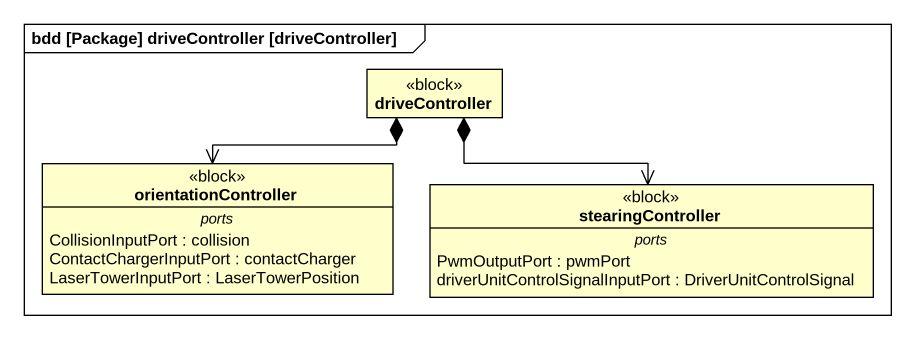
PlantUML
@startuml
mainframe bdd [Package] driveController [driveController]
hide circle
hide empty members
class driveController <<block>>
class orientationController <<block>> {
  -- ports --
  CollisionInputPort : collision
  ContactChargerInputPort : contactCharger
  LaserTowerInputPort : LaserTowerPosition
}
class stearingController <<block>> {
  -- ports --
  PwmOutputPort : pwmPort
  driverUnitControlSignalInputPort : DriverUnitControlSignal
}
driveController *--> orientationController
driveController *--> stearingController
@enduml
